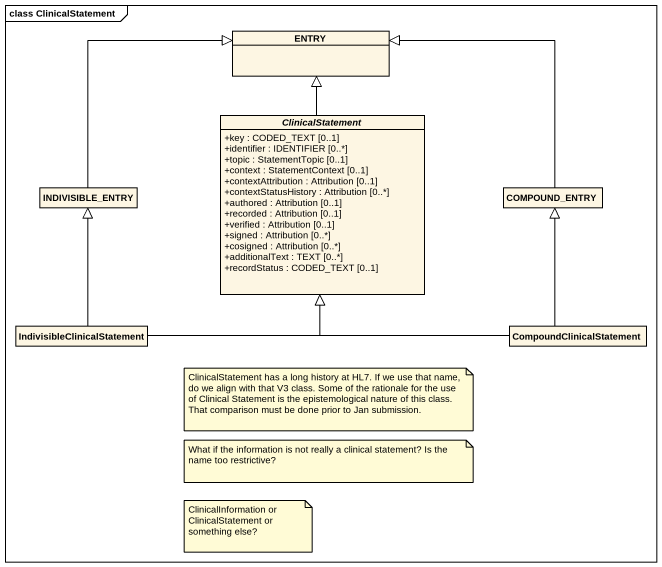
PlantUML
@startuml
mainframe class ClinicalStatement
hide circle
hide empty members
skinparam classAttributeIconSize 0
class ENTRY
abstract class ClinicalStatement {
  +key : CODED_TEXT [0..1]
  +identifier : IDENTIFIER [0..*]
  +topic : StatementTopic [0..1]
  +context : StatementContext [0..1]
  +contextAttribution : Attribution [0..1]
  +contextStatusHistory : Attribution [0..*]
  +authored : Attribution [0..1]
  +recorded : Attribution [0..1]
  +verified : Attribution [0..1]
  +signed : Attribution [0..*]
  +cosigned : Attribution [0..*]
  +additionalText : TEXT [0..*]
  +recordStatus : CODED_TEXT [0..1]
}
class INDIVISIBLE_ENTRY
class COMPOUND_ENTRY
class IndivisibleClinicalStatement
class CompoundClinicalStatement
ClinicalStatement -up-|> ENTRY
INDIVISIBLE_ENTRY -up-|> ENTRY
COMPOUND_ENTRY -left-|> ENTRY
IndivisibleClinicalStatement -right-|> ClinicalStatement
IndivisibleClinicalStatement -up-|> INDIVISIBLE_ENTRY
CompoundClinicalStatement -left-|> ClinicalStatement
CompoundClinicalStatement -up-|> COMPOUND_ENTRY
note as N1
  ClinicalStatement has a long history at HL7. If we use that name, do we align with that V3 class. Some of the rationale for the use of Clinical Statement is the epistemological nature of this class.
  That comparison must be done prior to Jan submission.
end note
note as N2
  What if the information is not really a clinical statement? Is the name too restrictive?
end note
note as N3
  ClinicalInformation or ClinicalStatement or something else?
end note
@enduml
